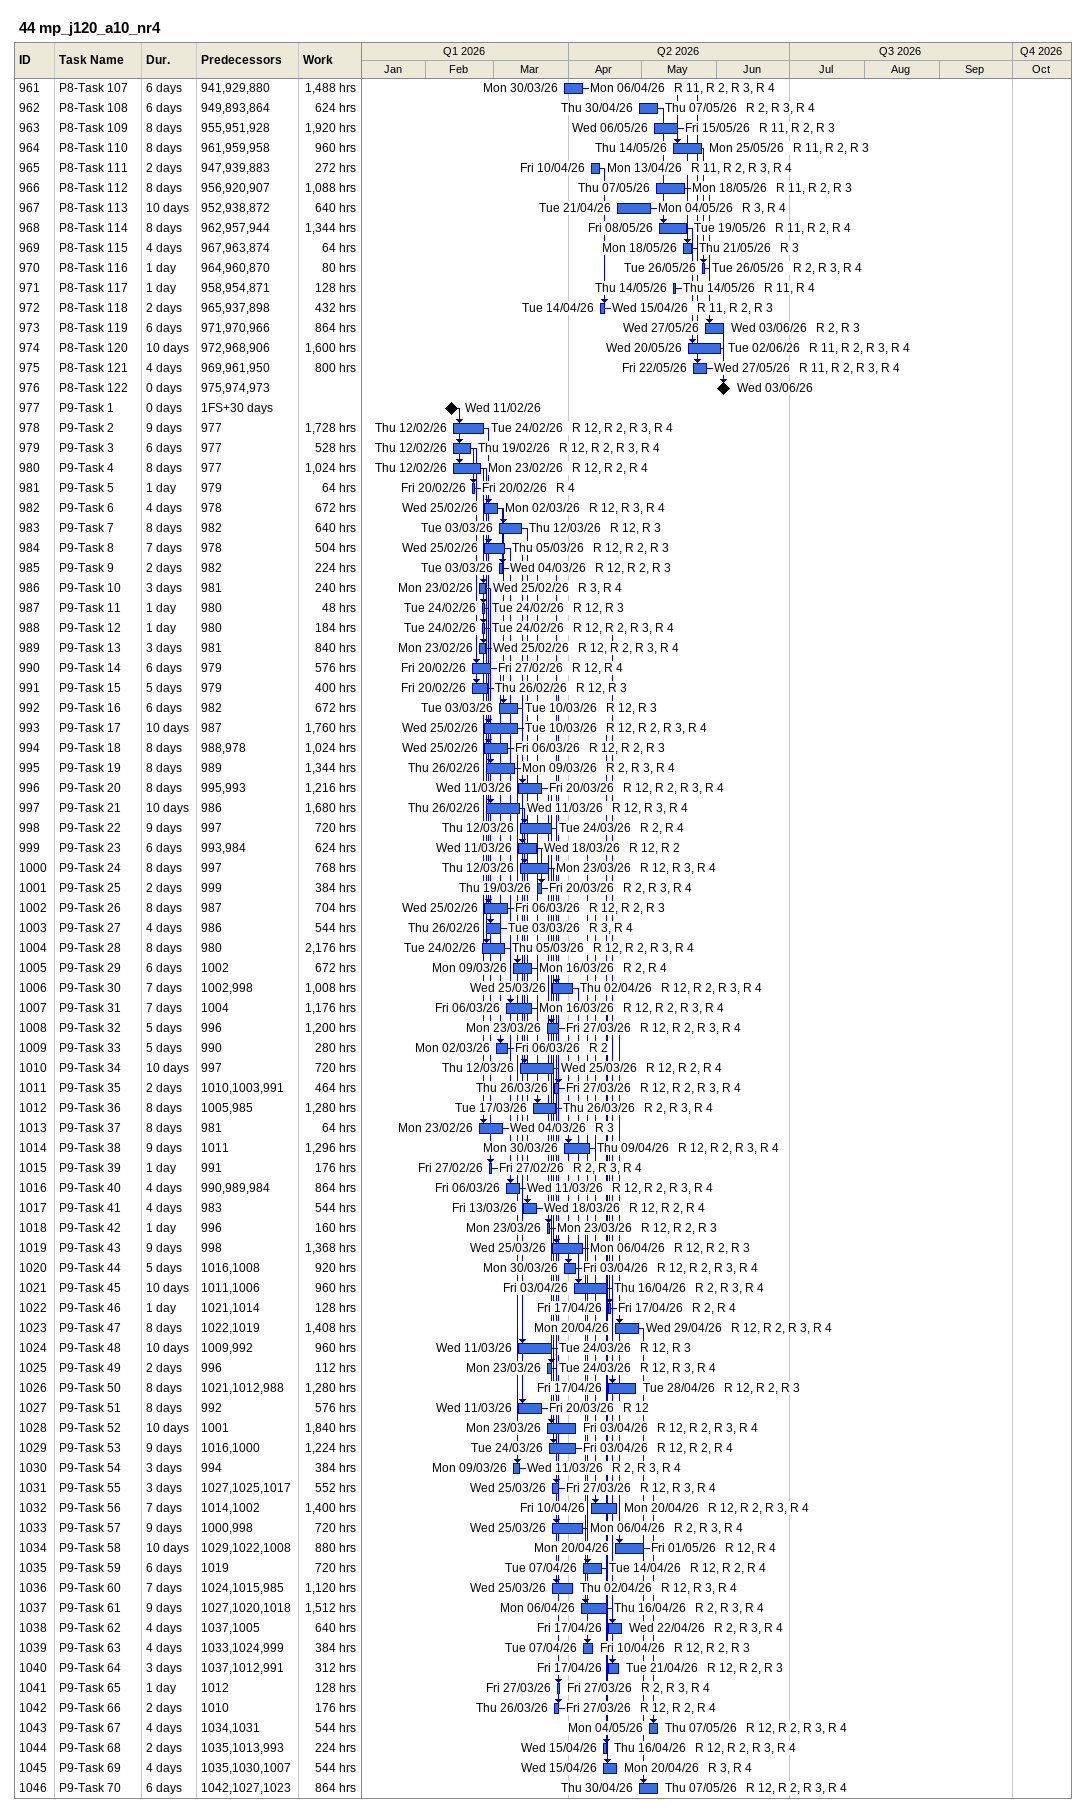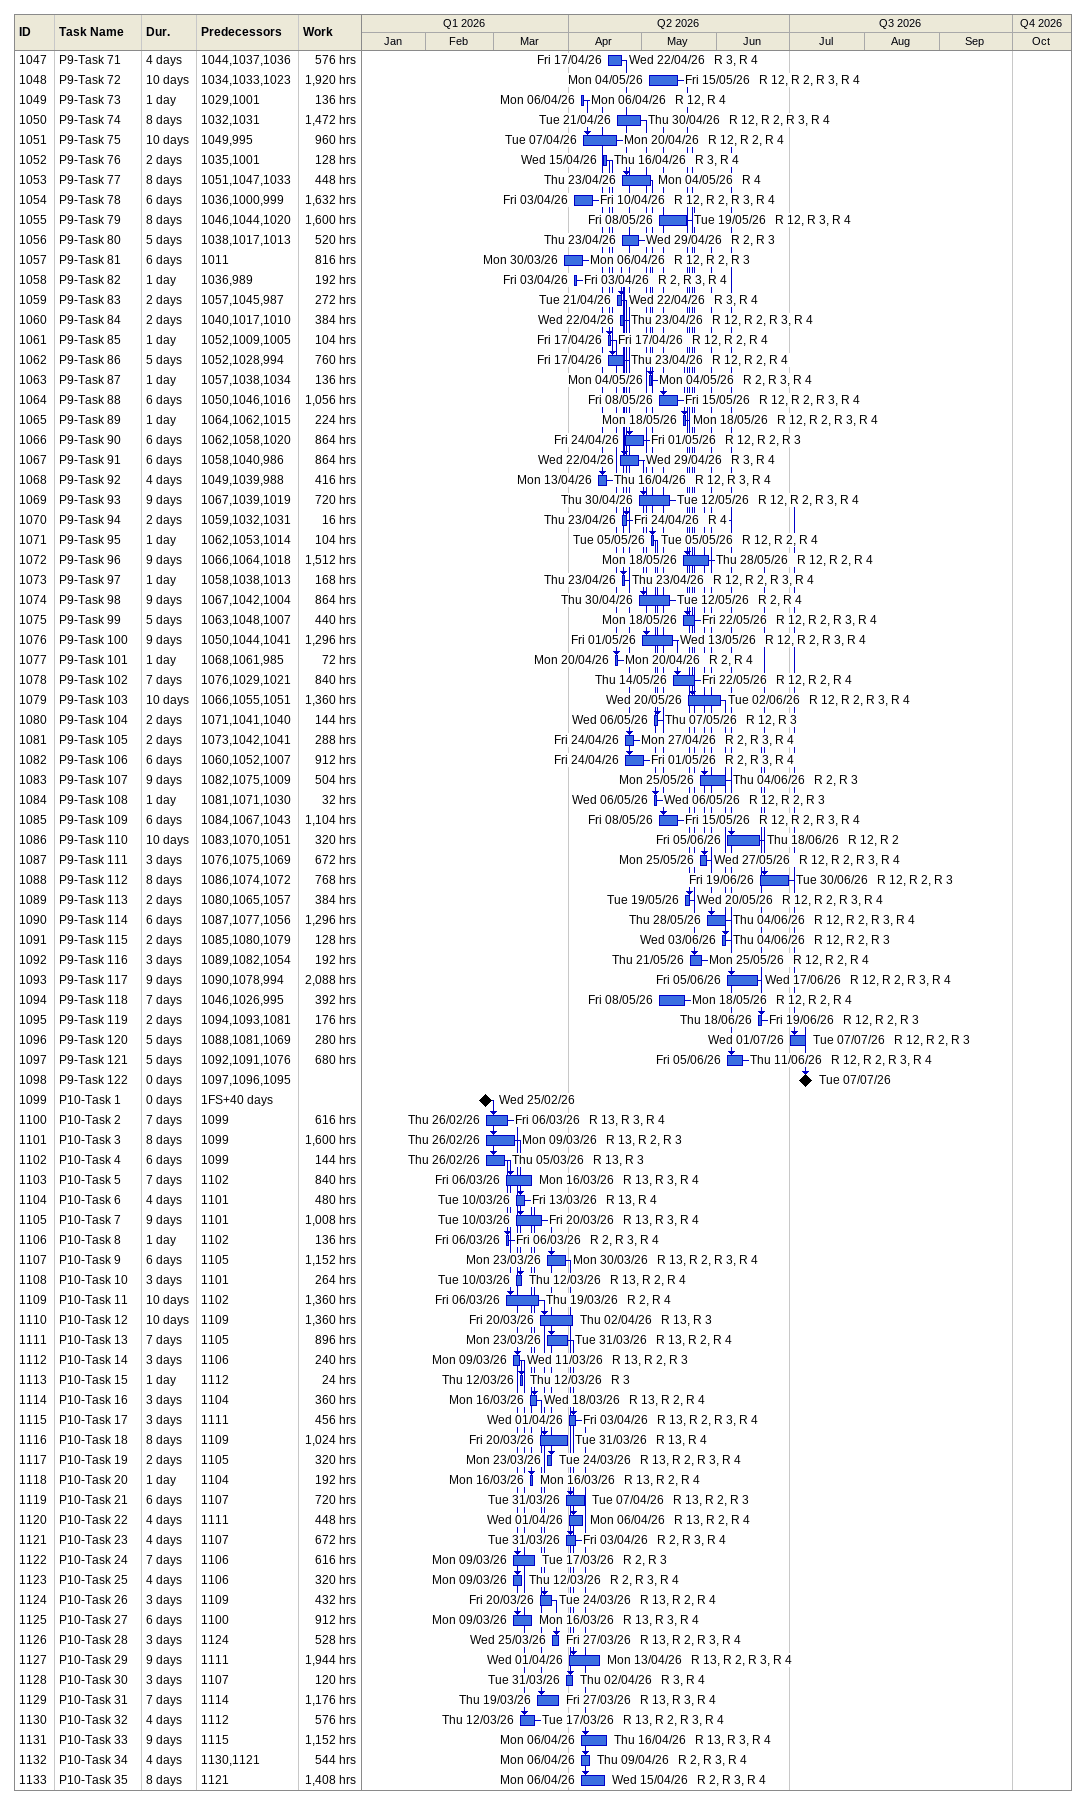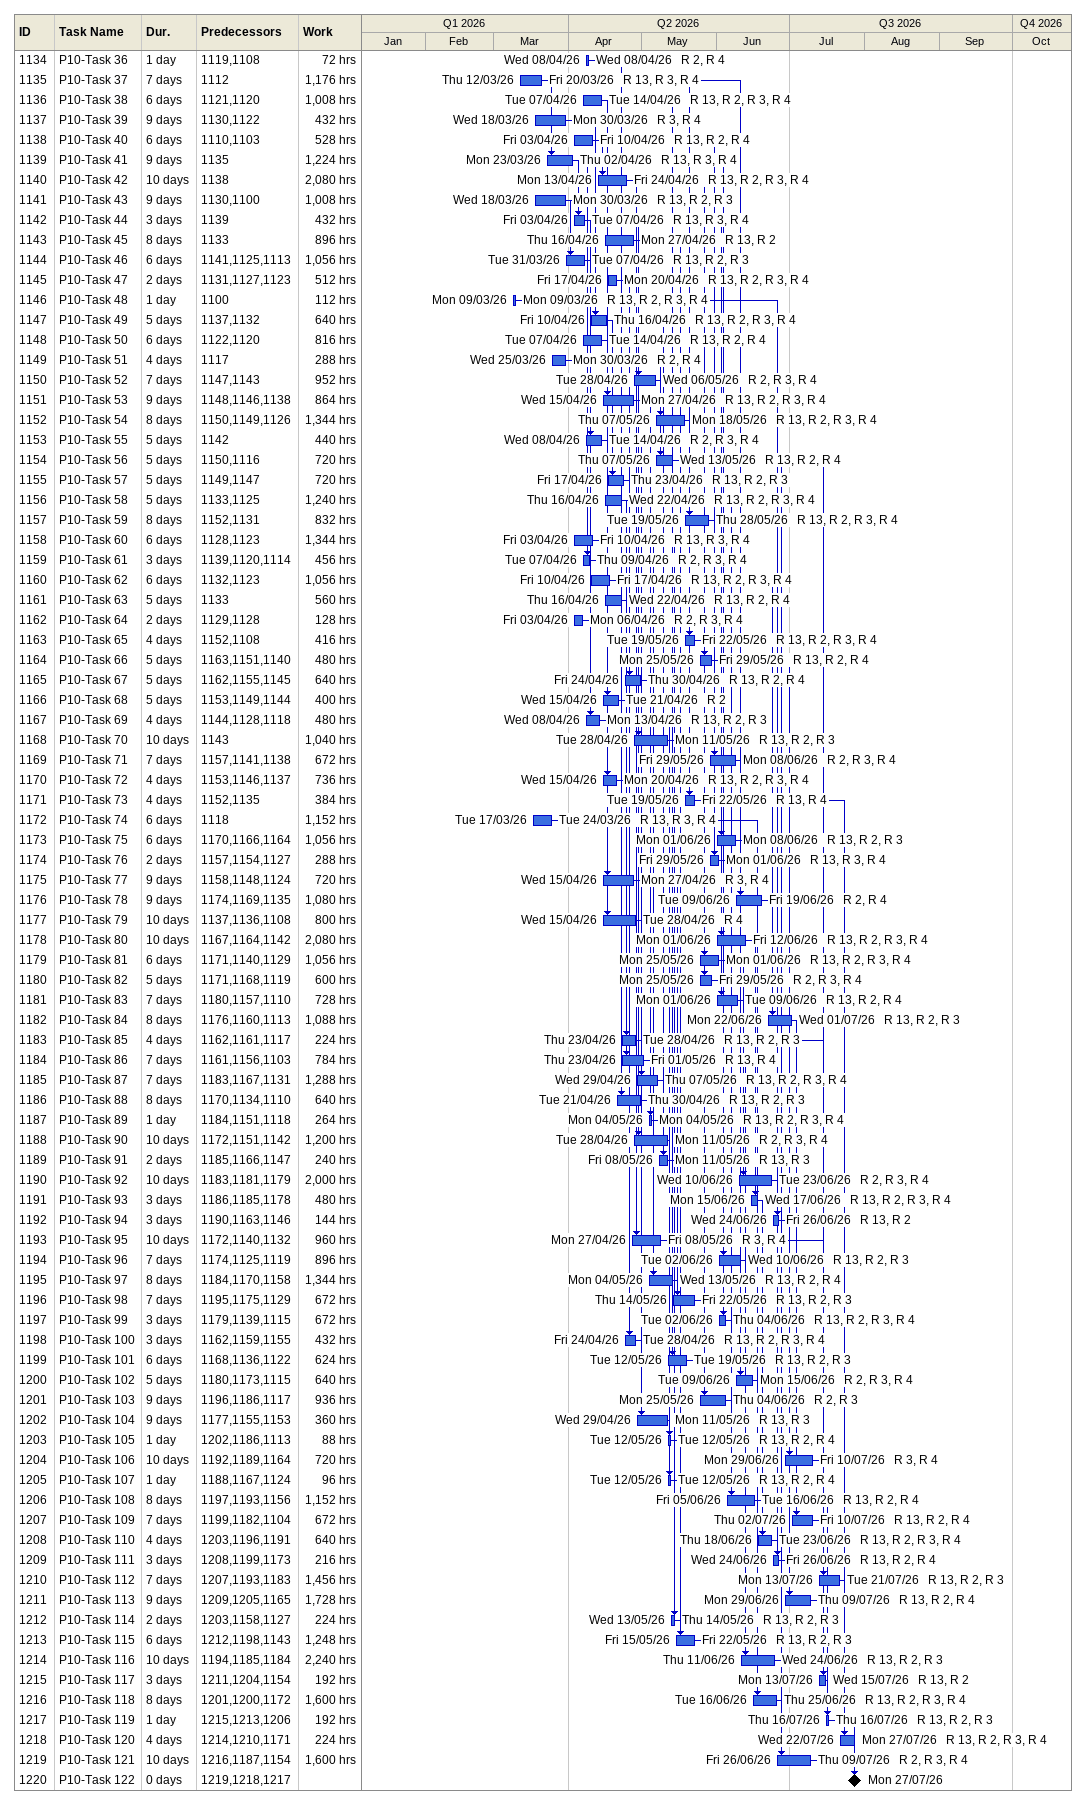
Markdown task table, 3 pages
44 mp_j120_a10_nr4

| ID | Task | Duration | Start | Finish | Predecessors | Resources | Work (h) |
|---|---|---|---|---|---|---|---|
| 961 | P8-Task 107 | 6d | 2026-03-30 | 2026-04-06 | 941, 929, 880 | R 11, R 2, R 3, R 4 | 1488 |
| 962 | P8-Task 108 | 6d | 2026-04-30 | 2026-05-07 | 949, 893, 864 | R 2, R 3, R 4 | 624 |
| 963 | P8-Task 109 | 8d | 2026-05-06 | 2026-05-15 | 955, 951, 928 | R 11, R 2, R 3 | 1920 |
| 964 | P8-Task 110 | 8d | 2026-05-14 | 2026-05-25 | 961, 959, 958 | R 11, R 2, R 3 | 960 |
| 965 | P8-Task 111 | 2d | 2026-04-10 | 2026-04-13 | 947, 939, 883 | R 11, R 2, R 3, R 4 | 272 |
| 966 | P8-Task 112 | 8d | 2026-05-07 | 2026-05-18 | 956, 920, 907 | R 11, R 2, R 3 | 1088 |
| 967 | P8-Task 113 | 10d | 2026-04-21 | 2026-05-04 | 952, 938, 872 | R 3, R 4 | 640 |
| 968 | P8-Task 114 | 8d | 2026-05-08 | 2026-05-19 | 962, 957, 944 | R 11, R 2, R 4 | 1344 |
| 969 | P8-Task 115 | 4d | 2026-05-18 | 2026-05-21 | 967, 963, 874 | R 3 | 64 |
| 970 | P8-Task 116 | 1d | 2026-05-26 | 2026-05-26 | 964, 960, 870 | R 2, R 3, R 4 | 80 |
| 971 | P8-Task 117 | 1d | 2026-05-14 | 2026-05-14 | 958, 954, 871 | R 11, R 4 | 128 |
| 972 | P8-Task 118 | 2d | 2026-04-14 | 2026-04-15 | 965, 937, 898 | R 11, R 2, R 3 | 432 |
| 973 | P8-Task 119 | 6d | 2026-05-27 | 2026-06-03 | 971, 970, 966 | R 2, R 3 | 864 |
| 974 | P8-Task 120 | 10d | 2026-05-20 | 2026-06-02 | 972, 968, 906 | R 11, R 2, R 3, R 4 | 1600 |
| 975 | P8-Task 121 | 4d | 2026-05-22 | 2026-05-27 | 969, 961, 950 | R 11, R 2, R 3, R 4 | 800 |
| 976 | P8-Task 122 | 0d | 2026-06-03 | 2026-06-03 | 975, 974, 973 |  |  |
| 977 | P9-Task 1 | 0d | 2026-02-11 | 2026-02-11 | 1FS+30d |  |  |
| 978 | P9-Task 2 | 9d | 2026-02-12 | 2026-02-24 | 977 | R 12, R 2, R 3, R 4 | 1728 |
| 979 | P9-Task 3 | 6d | 2026-02-12 | 2026-02-19 | 977 | R 12, R 2, R 3, R 4 | 528 |
| 980 | P9-Task 4 | 8d | 2026-02-12 | 2026-02-23 | 977 | R 12, R 2, R 4 | 1024 |
| 981 | P9-Task 5 | 1d | 2026-02-20 | 2026-02-20 | 979 | R 4 | 64 |
| 982 | P9-Task 6 | 4d | 2026-02-25 | 2026-03-02 | 978 | R 12, R 3, R 4 | 672 |
| 983 | P9-Task 7 | 8d | 2026-03-03 | 2026-03-12 | 982 | R 12, R 3 | 640 |
| 984 | P9-Task 8 | 7d | 2026-02-25 | 2026-03-05 | 978 | R 12, R 2, R 3 | 504 |
| 985 | P9-Task 9 | 2d | 2026-03-03 | 2026-03-04 | 982 | R 12, R 2, R 3 | 224 |
| 986 | P9-Task 10 | 3d | 2026-02-23 | 2026-02-25 | 981 | R 3, R 4 | 240 |
| 987 | P9-Task 11 | 1d | 2026-02-24 | 2026-02-24 | 980 | R 12, R 3 | 48 |
| 988 | P9-Task 12 | 1d | 2026-02-24 | 2026-02-24 | 980 | R 12, R 2, R 3, R 4 | 184 |
| 989 | P9-Task 13 | 3d | 2026-02-23 | 2026-02-25 | 981 | R 12, R 2, R 3, R 4 | 840 |
| 990 | P9-Task 14 | 6d | 2026-02-20 | 2026-02-27 | 979 | R 12, R 4 | 576 |
| 991 | P9-Task 15 | 5d | 2026-02-20 | 2026-02-26 | 979 | R 12, R 3 | 400 |
| 992 | P9-Task 16 | 6d | 2026-03-03 | 2026-03-10 | 982 | R 12, R 3 | 672 |
| 993 | P9-Task 17 | 10d | 2026-02-25 | 2026-03-10 | 987 | R 12, R 2, R 3, R 4 | 1760 |
| 994 | P9-Task 18 | 8d | 2026-02-25 | 2026-03-06 | 988, 978 | R 12, R 2, R 3 | 1024 |
| 995 | P9-Task 19 | 8d | 2026-02-26 | 2026-03-09 | 989 | R 2, R 3, R 4 | 1344 |
| 996 | P9-Task 20 | 8d | 2026-03-11 | 2026-03-20 | 995, 993 | R 12, R 2, R 3, R 4 | 1216 |
| 997 | P9-Task 21 | 10d | 2026-02-26 | 2026-03-11 | 986 | R 12, R 3, R 4 | 1680 |
| 998 | P9-Task 22 | 9d | 2026-03-12 | 2026-03-24 | 997 | R 2, R 4 | 720 |
| 999 | P9-Task 23 | 6d | 2026-03-11 | 2026-03-18 | 993, 984 | R 12, R 2 | 624 |
| 1000 | P9-Task 24 | 8d | 2026-03-12 | 2026-03-23 | 997 | R 12, R 3, R 4 | 768 |
| 1001 | P9-Task 25 | 2d | 2026-03-19 | 2026-03-20 | 999 | R 2, R 3, R 4 | 384 |
| 1002 | P9-Task 26 | 8d | 2026-02-25 | 2026-03-06 | 987 | R 12, R 2, R 3 | 704 |
| 1003 | P9-Task 27 | 4d | 2026-02-26 | 2026-03-03 | 986 | R 3, R 4 | 544 |
| 1004 | P9-Task 28 | 8d | 2026-02-24 | 2026-03-05 | 980 | R 12, R 2, R 3, R 4 | 2176 |
| 1005 | P9-Task 29 | 6d | 2026-03-09 | 2026-03-16 | 1002 | R 2, R 4 | 672 |
| 1006 | P9-Task 30 | 7d | 2026-03-25 | 2026-04-02 | 1002, 998 | R 12, R 2, R 3, R 4 | 1008 |
| 1007 | P9-Task 31 | 7d | 2026-03-06 | 2026-03-16 | 1004 | R 12, R 2, R 3, R 4 | 1176 |
| 1008 | P9-Task 32 | 5d | 2026-03-23 | 2026-03-27 | 996 | R 12, R 2, R 3, R 4 | 1200 |
| 1009 | P9-Task 33 | 5d | 2026-03-02 | 2026-03-06 | 990 | R 2 | 280 |
| 1010 | P9-Task 34 | 10d | 2026-03-12 | 2026-03-25 | 997 | R 12, R 2, R 4 | 720 |
| 1011 | P9-Task 35 | 2d | 2026-03-26 | 2026-03-27 | 1010, 1003, 991 | R 12, R 2, R 3, R 4 | 464 |
| 1012 | P9-Task 36 | 8d | 2026-03-17 | 2026-03-26 | 1005, 985 | R 2, R 3, R 4 | 1280 |
| 1013 | P9-Task 37 | 8d | 2026-02-23 | 2026-03-04 | 981 | R 3 | 64 |
| 1014 | P9-Task 38 | 9d | 2026-03-30 | 2026-04-09 | 1011 | R 12, R 2, R 3, R 4 | 1296 |
| 1015 | P9-Task 39 | 1d | 2026-02-27 | 2026-02-27 | 991 | R 2, R 3, R 4 | 176 |
| 1016 | P9-Task 40 | 4d | 2026-03-06 | 2026-03-11 | 990, 989, 984 | R 12, R 2, R 3, R 4 | 864 |
| 1017 | P9-Task 41 | 4d | 2026-03-13 | 2026-03-18 | 983 | R 12, R 2, R 4 | 544 |
| 1018 | P9-Task 42 | 1d | 2026-03-23 | 2026-03-23 | 996 | R 12, R 2, R 3 | 160 |
| 1019 | P9-Task 43 | 9d | 2026-03-25 | 2026-04-06 | 998 | R 12, R 2, R 3 | 1368 |
| 1020 | P9-Task 44 | 5d | 2026-03-30 | 2026-04-03 | 1016, 1008 | R 12, R 2, R 3, R 4 | 920 |
| 1021 | P9-Task 45 | 10d | 2026-04-03 | 2026-04-16 | 1011, 1006 | R 2, R 3, R 4 | 960 |
| 1022 | P9-Task 46 | 1d | 2026-04-17 | 2026-04-17 | 1021, 1014 | R 2, R 4 | 128 |
| 1023 | P9-Task 47 | 8d | 2026-04-20 | 2026-04-29 | 1022, 1019 | R 12, R 2, R 3, R 4 | 1408 |
| 1024 | P9-Task 48 | 10d | 2026-03-11 | 2026-03-24 | 1009, 992 | R 12, R 3 | 960 |
| 1025 | P9-Task 49 | 2d | 2026-03-23 | 2026-03-24 | 996 | R 12, R 3, R 4 | 112 |
| 1026 | P9-Task 50 | 8d | 2026-04-17 | 2026-04-28 | 1021, 1012, 988 | R 12, R 2, R 3 | 1280 |
| 1027 | P9-Task 51 | 8d | 2026-03-11 | 2026-03-20 | 992 | R 12 | 576 |
| 1028 | P9-Task 52 | 10d | 2026-03-23 | 2026-04-03 | 1001 | R 12, R 2, R 3, R 4 | 1840 |
| 1029 | P9-Task 53 | 9d | 2026-03-24 | 2026-04-03 | 1016, 1000 | R 12, R 2, R 4 | 1224 |
| 1030 | P9-Task 54 | 3d | 2026-03-09 | 2026-03-11 | 994 | R 2, R 3, R 4 | 384 |
| 1031 | P9-Task 55 | 3d | 2026-03-25 | 2026-03-27 | 1027, 1025, 1017 | R 12, R 3, R 4 | 552 |
| 1032 | P9-Task 56 | 7d | 2026-04-10 | 2026-04-20 | 1014, 1002 | R 12, R 2, R 3, R 4 | 1400 |
| 1033 | P9-Task 57 | 9d | 2026-03-25 | 2026-04-06 | 1000, 998 | R 2, R 3, R 4 | 720 |
| 1034 | P9-Task 58 | 10d | 2026-04-20 | 2026-05-01 | 1029, 1022, 1008 | R 12, R 4 | 880 |
| 1035 | P9-Task 59 | 6d | 2026-04-07 | 2026-04-14 | 1019 | R 12, R 2, R 4 | 720 |
| 1036 | P9-Task 60 | 7d | 2026-03-25 | 2026-04-02 | 1024, 1015, 985 | R 12, R 3, R 4 | 1120 |
| 1037 | P9-Task 61 | 9d | 2026-04-06 | 2026-04-16 | 1027, 1020, 1018 | R 2, R 3, R 4 | 1512 |
| 1038 | P9-Task 62 | 4d | 2026-04-17 | 2026-04-22 | 1037, 1005 | R 2, R 3, R 4 | 640 |
| 1039 | P9-Task 63 | 4d | 2026-04-07 | 2026-04-10 | 1033, 1024, 999 | R 12, R 2, R 3 | 384 |
| 1040 | P9-Task 64 | 3d | 2026-04-17 | 2026-04-21 | 1037, 1012, 991 | R 12, R 2, R 3 | 312 |
| 1041 | P9-Task 65 | 1d | 2026-03-27 | 2026-03-27 | 1012 | R 2, R 3, R 4 | 128 |
| 1042 | P9-Task 66 | 2d | 2026-03-26 | 2026-03-27 | 1010 | R 12, R 2, R 4 | 176 |
| 1043 | P9-Task 67 | 4d | 2026-05-04 | 2026-05-07 | 1034, 1031 | R 12, R 2, R 3, R 4 | 544 |
| 1044 | P9-Task 68 | 2d | 2026-04-15 | 2026-04-16 | 1035, 1013, 993 | R 12, R 2, R 3, R 4 | 224 |
| 1045 | P9-Task 69 | 4d | 2026-04-15 | 2026-04-20 | 1035, 1030, 1007 | R 3, R 4 | 544 |
| 1046 | P9-Task 70 | 6d | 2026-04-30 | 2026-05-07 | 1042, 1027, 1023 | R 12, R 2, R 3, R 4 | 864 |
| 1047 | P9-Task 71 | 4d | 2026-04-17 | 2026-04-22 | 1044, 1037, 1036 | R 3, R 4 | 576 |
| 1048 | P9-Task 72 | 10d | 2026-05-04 | 2026-05-15 | 1034, 1033, 1023 | R 12, R 2, R 3, R 4 | 1920 |
| 1049 | P9-Task 73 | 1d | 2026-04-06 | 2026-04-06 | 1029, 1001 | R 12, R 4 | 136 |
| 1050 | P9-Task 74 | 8d | 2026-04-21 | 2026-04-30 | 1032, 1031 | R 12, R 2, R 3, R 4 | 1472 |
| 1051 | P9-Task 75 | 10d | 2026-04-07 | 2026-04-20 | 1049, 995 | R 12, R 2, R 4 | 960 |
| 1052 | P9-Task 76 | 2d | 2026-04-15 | 2026-04-16 | 1035, 1001 | R 3, R 4 | 128 |
| 1053 | P9-Task 77 | 8d | 2026-04-23 | 2026-05-04 | 1051, 1047, 1033 | R 4 | 448 |
| 1054 | P9-Task 78 | 6d | 2026-04-03 | 2026-04-10 | 1036, 1000, 999 | R 12, R 2, R 3, R 4 | 1632 |
| 1055 | P9-Task 79 | 8d | 2026-05-08 | 2026-05-19 | 1046, 1044, 1020 | R 12, R 3, R 4 | 1600 |
| 1056 | P9-Task 80 | 5d | 2026-04-23 | 2026-04-29 | 1038, 1017, 1013 | R 2, R 3 | 520 |
| 1057 | P9-Task 81 | 6d | 2026-03-30 | 2026-04-06 | 1011 | R 12, R 2, R 3 | 816 |
| 1058 | P9-Task 82 | 1d | 2026-04-03 | 2026-04-03 | 1036, 989 | R 2, R 3, R 4 | 192 |
| 1059 | P9-Task 83 | 2d | 2026-04-21 | 2026-04-22 | 1057, 1045, 987 | R 3, R 4 | 272 |
| 1060 | P9-Task 84 | 2d | 2026-04-22 | 2026-04-23 | 1040, 1017, 1010 | R 12, R 2, R 3, R 4 | 384 |
| 1061 | P9-Task 85 | 1d | 2026-04-17 | 2026-04-17 | 1052, 1009, 1005 | R 12, R 2, R 4 | 104 |
| 1062 | P9-Task 86 | 5d | 2026-04-17 | 2026-04-23 | 1052, 1028, 994 | R 12, R 2, R 4 | 760 |
| 1063 | P9-Task 87 | 1d | 2026-05-04 | 2026-05-04 | 1057, 1038, 1034 | R 2, R 3, R 4 | 136 |
| 1064 | P9-Task 88 | 6d | 2026-05-08 | 2026-05-15 | 1050, 1046, 1016 | R 12, R 2, R 3, R 4 | 1056 |
| 1065 | P9-Task 89 | 1d | 2026-05-18 | 2026-05-18 | 1064, 1062, 1015 | R 12, R 2, R 3, R 4 | 224 |
| 1066 | P9-Task 90 | 6d | 2026-04-24 | 2026-05-01 | 1062, 1058, 1020 | R 12, R 2, R 3 | 864 |
| 1067 | P9-Task 91 | 6d | 2026-04-22 | 2026-04-29 | 1058, 1040, 986 | R 3, R 4 | 864 |
| 1068 | P9-Task 92 | 4d | 2026-04-13 | 2026-04-16 | 1049, 1039, 988 | R 12, R 3, R 4 | 416 |
| 1069 | P9-Task 93 | 9d | 2026-04-30 | 2026-05-12 | 1067, 1039, 1019 | R 12, R 2, R 3, R 4 | 720 |
| 1070 | P9-Task 94 | 2d | 2026-04-23 | 2026-04-24 | 1059, 1032, 1031 | R 4 | 16 |
| 1071 | P9-Task 95 | 1d | 2026-05-05 | 2026-05-05 | 1062, 1053, 1014 | R 12, R 2, R 4 | 104 |
| 1072 | P9-Task 96 | 9d | 2026-05-18 | 2026-05-28 | 1066, 1064, 1018 | R 12, R 2, R 4 | 1512 |
| 1073 | P9-Task 97 | 1d | 2026-04-23 | 2026-04-23 | 1058, 1038, 1013 | R 12, R 2, R 3, R 4 | 168 |
| 1074 | P9-Task 98 | 9d | 2026-04-30 | 2026-05-12 | 1067, 1042, 1004 | R 2, R 4 | 864 |
| 1075 | P9-Task 99 | 5d | 2026-05-18 | 2026-05-22 | 1063, 1048, 1007 | R 12, R 2, R 3, R 4 | 440 |
| 1076 | P9-Task 100 | 9d | 2026-05-01 | 2026-05-13 | 1050, 1044, 1041 | R 12, R 2, R 3, R 4 | 1296 |
| 1077 | P9-Task 101 | 1d | 2026-04-20 | 2026-04-20 | 1068, 1061, 985 | R 2, R 4 | 72 |
| 1078 | P9-Task 102 | 7d | 2026-05-14 | 2026-05-22 | 1076, 1029, 1021 | R 12, R 2, R 4 | 840 |
| 1079 | P9-Task 103 | 10d | 2026-05-20 | 2026-06-02 | 1066, 1055, 1051 | R 12, R 2, R 3, R 4 | 1360 |
| 1080 | P9-Task 104 | 2d | 2026-05-06 | 2026-05-07 | 1071, 1041, 1040 | R 12, R 3 | 144 |
| 1081 | P9-Task 105 | 2d | 2026-04-24 | 2026-04-27 | 1073, 1042, 1041 | R 2, R 3, R 4 | 288 |
| 1082 | P9-Task 106 | 6d | 2026-04-24 | 2026-05-01 | 1060, 1052, 1007 | R 2, R 3, R 4 | 912 |
| 1083 | P9-Task 107 | 9d | 2026-05-25 | 2026-06-04 | 1082, 1075, 1009 | R 2, R 3 | 504 |
| 1084 | P9-Task 108 | 1d | 2026-05-06 | 2026-05-06 | 1081, 1071, 1030 | R 12, R 2, R 3 | 32 |
| 1085 | P9-Task 109 | 6d | 2026-05-08 | 2026-05-15 | 1084, 1067, 1043 | R 12, R 2, R 3, R 4 | 1104 |
| 1086 | P9-Task 110 | 10d | 2026-06-05 | 2026-06-18 | 1083, 1070, 1051 | R 12, R 2 | 320 |
| 1087 | P9-Task 111 | 3d | 2026-05-25 | 2026-05-27 | 1076, 1075, 1069 | R 12, R 2, R 3, R 4 | 672 |
| 1088 | P9-Task 112 | 8d | 2026-06-19 | 2026-06-30 | 1086, 1074, 1072 | R 12, R 2, R 3 | 768 |
| 1089 | P9-Task 113 | 2d | 2026-05-19 | 2026-05-20 | 1080, 1065, 1057 | R 12, R 2, R 3, R 4 | 384 |
| 1090 | P9-Task 114 | 6d | 2026-05-28 | 2026-06-04 | 1087, 1077, 1056 | R 12, R 2, R 3, R 4 | 1296 |
| 1091 | P9-Task 115 | 2d | 2026-06-03 | 2026-06-04 | 1085, 1080, 1079 | R 12, R 2, R 3 | 128 |
| 1092 | P9-Task 116 | 3d | 2026-05-21 | 2026-05-25 | 1089, 1082, 1054 | R 12, R 2, R 4 | 192 |
| 1093 | P9-Task 117 | 9d | 2026-06-05 | 2026-06-17 | 1090, 1078, 994 | R 12, R 2, R 3, R 4 | 2088 |
| 1094 | P9-Task 118 | 7d | 2026-05-08 | 2026-05-18 | 1046, 1026, 995 | R 12, R 2, R 4 | 392 |
| 1095 | P9-Task 119 | 2d | 2026-06-18 | 2026-06-19 | 1094, 1093, 1081 | R 12, R 2, R 3 | 176 |
| 1096 | P9-Task 120 | 5d | 2026-07-01 | 2026-07-07 | 1088, 1081, 1069 | R 12, R 2, R 3 | 280 |
| 1097 | P9-Task 121 | 5d | 2026-06-05 | 2026-06-11 | 1092, 1091, 1076 | R 12, R 2, R 3, R 4 | 680 |
| 1098 | P9-Task 122 | 0d | 2026-07-07 | 2026-07-07 | 1097, 1096, 1095 |  |  |
| 1099 | P10-Task 1 | 0d | 2026-02-25 | 2026-02-25 | 1FS+40d |  |  |
| 1100 | P10-Task 2 | 7d | 2026-02-26 | 2026-03-06 | 1099 | R 13, R 3, R 4 | 616 |
| 1101 | P10-Task 3 | 8d | 2026-02-26 | 2026-03-09 | 1099 | R 13, R 2, R 3 | 1600 |
| 1102 | P10-Task 4 | 6d | 2026-02-26 | 2026-03-05 | 1099 | R 13, R 3 | 144 |
| 1103 | P10-Task 5 | 7d | 2026-03-06 | 2026-03-16 | 1102 | R 13, R 3, R 4 | 840 |
| 1104 | P10-Task 6 | 4d | 2026-03-10 | 2026-03-13 | 1101 | R 13, R 4 | 480 |
| 1105 | P10-Task 7 | 9d | 2026-03-10 | 2026-03-20 | 1101 | R 13, R 3, R 4 | 1008 |
| 1106 | P10-Task 8 | 1d | 2026-03-06 | 2026-03-06 | 1102 | R 2, R 3, R 4 | 136 |
| 1107 | P10-Task 9 | 6d | 2026-03-23 | 2026-03-30 | 1105 | R 13, R 2, R 3, R 4 | 1152 |
| 1108 | P10-Task 10 | 3d | 2026-03-10 | 2026-03-12 | 1101 | R 13, R 2, R 4 | 264 |
| 1109 | P10-Task 11 | 10d | 2026-03-06 | 2026-03-19 | 1102 | R 2, R 4 | 1360 |
| 1110 | P10-Task 12 | 10d | 2026-03-20 | 2026-04-02 | 1109 | R 13, R 3 | 1360 |
| 1111 | P10-Task 13 | 7d | 2026-03-23 | 2026-03-31 | 1105 | R 13, R 2, R 4 | 896 |
| 1112 | P10-Task 14 | 3d | 2026-03-09 | 2026-03-11 | 1106 | R 13, R 2, R 3 | 240 |
| 1113 | P10-Task 15 | 1d | 2026-03-12 | 2026-03-12 | 1112 | R 3 | 24 |
| 1114 | P10-Task 16 | 3d | 2026-03-16 | 2026-03-18 | 1104 | R 13, R 2, R 4 | 360 |
| 1115 | P10-Task 17 | 3d | 2026-04-01 | 2026-04-03 | 1111 | R 13, R 2, R 3, R 4 | 456 |
| 1116 | P10-Task 18 | 8d | 2026-03-20 | 2026-03-31 | 1109 | R 13, R 4 | 1024 |
| 1117 | P10-Task 19 | 2d | 2026-03-23 | 2026-03-24 | 1105 | R 13, R 2, R 3, R 4 | 320 |
| 1118 | P10-Task 20 | 1d | 2026-03-16 | 2026-03-16 | 1104 | R 13, R 2, R 4 | 192 |
| 1119 | P10-Task 21 | 6d | 2026-03-31 | 2026-04-07 | 1107 | R 13, R 2, R 3 | 720 |
| 1120 | P10-Task 22 | 4d | 2026-04-01 | 2026-04-06 | 1111 | R 13, R 2, R 4 | 448 |
| 1121 | P10-Task 23 | 4d | 2026-03-31 | 2026-04-03 | 1107 | R 2, R 3, R 4 | 672 |
| 1122 | P10-Task 24 | 7d | 2026-03-09 | 2026-03-17 | 1106 | R 2, R 3 | 616 |
| 1123 | P10-Task 25 | 4d | 2026-03-09 | 2026-03-12 | 1106 | R 2, R 3, R 4 | 320 |
| 1124 | P10-Task 26 | 3d | 2026-03-20 | 2026-03-24 | 1109 | R 13, R 2, R 4 | 432 |
| 1125 | P10-Task 27 | 6d | 2026-03-09 | 2026-03-16 | 1100 | R 13, R 3, R 4 | 912 |
| 1126 | P10-Task 28 | 3d | 2026-03-25 | 2026-03-27 | 1124 | R 13, R 2, R 3, R 4 | 528 |
| 1127 | P10-Task 29 | 9d | 2026-04-01 | 2026-04-13 | 1111 | R 13, R 2, R 3, R 4 | 1944 |
| 1128 | P10-Task 30 | 3d | 2026-03-31 | 2026-04-02 | 1107 | R 3, R 4 | 120 |
| 1129 | P10-Task 31 | 7d | 2026-03-19 | 2026-03-27 | 1114 | R 13, R 3, R 4 | 1176 |
| 1130 | P10-Task 32 | 4d | 2026-03-12 | 2026-03-17 | 1112 | R 13, R 2, R 3, R 4 | 576 |
| 1131 | P10-Task 33 | 9d | 2026-04-06 | 2026-04-16 | 1115 | R 13, R 3, R 4 | 1152 |
| 1132 | P10-Task 34 | 4d | 2026-04-06 | 2026-04-09 | 1130, 1121 | R 2, R 3, R 4 | 544 |
| 1133 | P10-Task 35 | 8d | 2026-04-06 | 2026-04-15 | 1121 | R 2, R 3, R 4 | 1408 |
| 1134 | P10-Task 36 | 1d | 2026-04-08 | 2026-04-08 | 1119, 1108 | R 2, R 4 | 72 |
| 1135 | P10-Task 37 | 7d | 2026-03-12 | 2026-03-20 | 1112 | R 13, R 3, R 4 | 1176 |
| 1136 | P10-Task 38 | 6d | 2026-04-07 | 2026-04-14 | 1121, 1120 | R 13, R 2, R 3, R 4 | 1008 |
| 1137 | P10-Task 39 | 9d | 2026-03-18 | 2026-03-30 | 1130, 1122 | R 3, R 4 | 432 |
| 1138 | P10-Task 40 | 6d | 2026-04-03 | 2026-04-10 | 1110, 1103 | R 13, R 2, R 4 | 528 |
| 1139 | P10-Task 41 | 9d | 2026-03-23 | 2026-04-02 | 1135 | R 13, R 3, R 4 | 1224 |
| 1140 | P10-Task 42 | 10d | 2026-04-13 | 2026-04-24 | 1138 | R 13, R 2, R 3, R 4 | 2080 |
| 1141 | P10-Task 43 | 9d | 2026-03-18 | 2026-03-30 | 1130, 1100 | R 13, R 2, R 3 | 1008 |
| 1142 | P10-Task 44 | 3d | 2026-04-03 | 2026-04-07 | 1139 | R 13, R 3, R 4 | 432 |
| 1143 | P10-Task 45 | 8d | 2026-04-16 | 2026-04-27 | 1133 | R 13, R 2 | 896 |
| 1144 | P10-Task 46 | 6d | 2026-03-31 | 2026-04-07 | 1141, 1125, 1113 | R 13, R 2, R 3 | 1056 |
| 1145 | P10-Task 47 | 2d | 2026-04-17 | 2026-04-20 | 1131, 1127, 1123 | R 13, R 2, R 3, R 4 | 512 |
| 1146 | P10-Task 48 | 1d | 2026-03-09 | 2026-03-09 | 1100 | R 13, R 2, R 3, R 4 | 112 |
| 1147 | P10-Task 49 | 5d | 2026-04-10 | 2026-04-16 | 1137, 1132 | R 13, R 2, R 3, R 4 | 640 |
| 1148 | P10-Task 50 | 6d | 2026-04-07 | 2026-04-14 | 1122, 1120 | R 13, R 2, R 4 | 816 |
| 1149 | P10-Task 51 | 4d | 2026-03-25 | 2026-03-30 | 1117 | R 2, R 4 | 288 |
| 1150 | P10-Task 52 | 7d | 2026-04-28 | 2026-05-06 | 1147, 1143 | R 2, R 3, R 4 | 952 |
| 1151 | P10-Task 53 | 9d | 2026-04-15 | 2026-04-27 | 1148, 1146, 1138 | R 13, R 2, R 3, R 4 | 864 |
| 1152 | P10-Task 54 | 8d | 2026-05-07 | 2026-05-18 | 1150, 1149, 1126 | R 13, R 2, R 3, R 4 | 1344 |
| 1153 | P10-Task 55 | 5d | 2026-04-08 | 2026-04-14 | 1142 | R 2, R 3, R 4 | 440 |
| 1154 | P10-Task 56 | 5d | 2026-05-07 | 2026-05-13 | 1150, 1116 | R 13, R 2, R 4 | 720 |
| 1155 | P10-Task 57 | 5d | 2026-04-17 | 2026-04-23 | 1149, 1147 | R 13, R 2, R 3 | 720 |
| 1156 | P10-Task 58 | 5d | 2026-04-16 | 2026-04-22 | 1133, 1125 | R 13, R 2, R 3, R 4 | 1240 |
| 1157 | P10-Task 59 | 8d | 2026-05-19 | 2026-05-28 | 1152, 1131 | R 13, R 2, R 3, R 4 | 832 |
| 1158 | P10-Task 60 | 6d | 2026-04-03 | 2026-04-10 | 1128, 1123 | R 13, R 3, R 4 | 1344 |
| 1159 | P10-Task 61 | 3d | 2026-04-07 | 2026-04-09 | 1139, 1120, 1114 | R 2, R 3, R 4 | 456 |
| 1160 | P10-Task 62 | 6d | 2026-04-10 | 2026-04-17 | 1132, 1123 | R 13, R 2, R 3, R 4 | 1056 |
| 1161 | P10-Task 63 | 5d | 2026-04-16 | 2026-04-22 | 1133 | R 13, R 2, R 4 | 560 |
| 1162 | P10-Task 64 | 2d | 2026-04-03 | 2026-04-06 | 1129, 1128 | R 2, R 3, R 4 | 128 |
| 1163 | P10-Task 65 | 4d | 2026-05-19 | 2026-05-22 | 1152, 1108 | R 13, R 2, R 3, R 4 | 416 |
| 1164 | P10-Task 66 | 5d | 2026-05-25 | 2026-05-29 | 1163, 1151, 1140 | R 13, R 2, R 4 | 480 |
| 1165 | P10-Task 67 | 5d | 2026-04-24 | 2026-04-30 | 1162, 1155, 1145 | R 13, R 2, R 4 | 640 |
| 1166 | P10-Task 68 | 5d | 2026-04-15 | 2026-04-21 | 1153, 1149, 1144 | R 2 | 400 |
| 1167 | P10-Task 69 | 4d | 2026-04-08 | 2026-04-13 | 1144, 1128, 1118 | R 13, R 2, R 3 | 480 |
| 1168 | P10-Task 70 | 10d | 2026-04-28 | 2026-05-11 | 1143 | R 13, R 2, R 3 | 1040 |
| 1169 | P10-Task 71 | 7d | 2026-05-29 | 2026-06-08 | 1157, 1141, 1138 | R 2, R 3, R 4 | 672 |
| 1170 | P10-Task 72 | 4d | 2026-04-15 | 2026-04-20 | 1153, 1146, 1137 | R 13, R 2, R 3, R 4 | 736 |
| 1171 | P10-Task 73 | 4d | 2026-05-19 | 2026-05-22 | 1152, 1135 | R 13, R 4 | 384 |
| 1172 | P10-Task 74 | 6d | 2026-03-17 | 2026-03-24 | 1118 | R 13, R 3, R 4 | 1152 |
| 1173 | P10-Task 75 | 6d | 2026-06-01 | 2026-06-08 | 1170, 1166, 1164 | R 13, R 2, R 3 | 1056 |
| 1174 | P10-Task 76 | 2d | 2026-05-29 | 2026-06-01 | 1157, 1154, 1127 | R 13, R 3, R 4 | 288 |
| 1175 | P10-Task 77 | 9d | 2026-04-15 | 2026-04-27 | 1158, 1148, 1124 | R 3, R 4 | 720 |
| 1176 | P10-Task 78 | 9d | 2026-06-09 | 2026-06-19 | 1174, 1169, 1135 | R 2, R 4 | 1080 |
| 1177 | P10-Task 79 | 10d | 2026-04-15 | 2026-04-28 | 1137, 1136, 1108 | R 4 | 800 |
| 1178 | P10-Task 80 | 10d | 2026-06-01 | 2026-06-12 | 1167, 1164, 1142 | R 13, R 2, R 3, R 4 | 2080 |
| 1179 | P10-Task 81 | 6d | 2026-05-25 | 2026-06-01 | 1171, 1140, 1129 | R 13, R 2, R 3, R 4 | 1056 |
| 1180 | P10-Task 82 | 5d | 2026-05-25 | 2026-05-29 | 1171, 1168, 1119 | R 2, R 3, R 4 | 600 |
| 1181 | P10-Task 83 | 7d | 2026-06-01 | 2026-06-09 | 1180, 1157, 1110 | R 13, R 2, R 4 | 728 |
| 1182 | P10-Task 84 | 8d | 2026-06-22 | 2026-07-01 | 1176, 1160, 1113 | R 13, R 2, R 3 | 1088 |
| 1183 | P10-Task 85 | 4d | 2026-04-23 | 2026-04-28 | 1162, 1161, 1117 | R 13, R 2, R 3 | 224 |
| 1184 | P10-Task 86 | 7d | 2026-04-23 | 2026-05-01 | 1161, 1156, 1103 | R 13, R 4 | 784 |
| 1185 | P10-Task 87 | 7d | 2026-04-29 | 2026-05-07 | 1183, 1167, 1131 | R 13, R 2, R 3, R 4 | 1288 |
| 1186 | P10-Task 88 | 8d | 2026-04-21 | 2026-04-30 | 1170, 1134, 1110 | R 13, R 2, R 3 | 640 |
| 1187 | P10-Task 89 | 1d | 2026-05-04 | 2026-05-04 | 1184, 1151, 1118 | R 13, R 2, R 3, R 4 | 264 |
| 1188 | P10-Task 90 | 10d | 2026-04-28 | 2026-05-11 | 1172, 1151, 1142 | R 2, R 3, R 4 | 1200 |
| 1189 | P10-Task 91 | 2d | 2026-05-08 | 2026-05-11 | 1185, 1166, 1147 | R 13, R 3 | 240 |
| 1190 | P10-Task 92 | 10d | 2026-06-10 | 2026-06-23 | 1183, 1181, 1179 | R 2, R 3, R 4 | 2000 |
| 1191 | P10-Task 93 | 3d | 2026-06-15 | 2026-06-17 | 1186, 1185, 1178 | R 13, R 2, R 3, R 4 | 480 |
| 1192 | P10-Task 94 | 3d | 2026-06-24 | 2026-06-26 | 1190, 1163, 1146 | R 13, R 2 | 144 |
| 1193 | P10-Task 95 | 10d | 2026-04-27 | 2026-05-08 | 1172, 1140, 1132 | R 3, R 4 | 960 |
| 1194 | P10-Task 96 | 7d | 2026-06-02 | 2026-06-10 | 1174, 1125, 1119 | R 13, R 2, R 3 | 896 |
| 1195 | P10-Task 97 | 8d | 2026-05-04 | 2026-05-13 | 1184, 1170, 1158 | R 13, R 2, R 4 | 1344 |
| 1196 | P10-Task 98 | 7d | 2026-05-14 | 2026-05-22 | 1195, 1175, 1129 | R 13, R 2, R 3 | 672 |
| 1197 | P10-Task 99 | 3d | 2026-06-02 | 2026-06-04 | 1179, 1139, 1115 | R 13, R 2, R 3, R 4 | 672 |
| 1198 | P10-Task 100 | 3d | 2026-04-24 | 2026-04-28 | 1162, 1159, 1155 | R 13, R 2, R 3, R 4 | 432 |
| 1199 | P10-Task 101 | 6d | 2026-05-12 | 2026-05-19 | 1168, 1136, 1122 | R 13, R 2, R 3 | 624 |
| 1200 | P10-Task 102 | 5d | 2026-06-09 | 2026-06-15 | 1180, 1173, 1115 | R 2, R 3, R 4 | 640 |
| 1201 | P10-Task 103 | 9d | 2026-05-25 | 2026-06-04 | 1196, 1186, 1117 | R 2, R 3 | 936 |
| 1202 | P10-Task 104 | 9d | 2026-04-29 | 2026-05-11 | 1177, 1155, 1153 | R 13, R 3 | 360 |
| 1203 | P10-Task 105 | 1d | 2026-05-12 | 2026-05-12 | 1202, 1186, 1113 | R 13, R 2, R 4 | 88 |
| 1204 | P10-Task 106 | 10d | 2026-06-29 | 2026-07-10 | 1192, 1189, 1164 | R 3, R 4 | 720 |
| 1205 | P10-Task 107 | 1d | 2026-05-12 | 2026-05-12 | 1188, 1167, 1124 | R 13, R 2, R 4 | 96 |
| 1206 | P10-Task 108 | 8d | 2026-06-05 | 2026-06-16 | 1197, 1193, 1156 | R 13, R 2, R 4 | 1152 |
| 1207 | P10-Task 109 | 7d | 2026-07-02 | 2026-07-10 | 1199, 1182, 1104 | R 13, R 2, R 4 | 672 |
| 1208 | P10-Task 110 | 4d | 2026-06-18 | 2026-06-23 | 1203, 1196, 1191 | R 13, R 2, R 3, R 4 | 640 |
| 1209 | P10-Task 111 | 3d | 2026-06-24 | 2026-06-26 | 1208, 1199, 1173 | R 13, R 2, R 4 | 216 |
| 1210 | P10-Task 112 | 7d | 2026-07-13 | 2026-07-21 | 1207, 1193, 1183 | R 13, R 2, R 3 | 1456 |
| 1211 | P10-Task 113 | 9d | 2026-06-29 | 2026-07-09 | 1209, 1205, 1165 | R 13, R 2, R 4 | 1728 |
| 1212 | P10-Task 114 | 2d | 2026-05-13 | 2026-05-14 | 1203, 1158, 1127 | R 13, R 2, R 3 | 224 |
| 1213 | P10-Task 115 | 6d | 2026-05-15 | 2026-05-22 | 1212, 1198, 1143 | R 13, R 2, R 3 | 1248 |
| 1214 | P10-Task 116 | 10d | 2026-06-11 | 2026-06-24 | 1194, 1185, 1184 | R 13, R 2, R 3 | 2240 |
| 1215 | P10-Task 117 | 3d | 2026-07-13 | 2026-07-15 | 1211, 1204, 1154 | R 13, R 2 | 192 |
| 1216 | P10-Task 118 | 8d | 2026-06-16 | 2026-06-25 | 1201, 1200, 1172 | R 13, R 2, R 3, R 4 | 1600 |
| 1217 | P10-Task 119 | 1d | 2026-07-16 | 2026-07-16 | 1215, 1213, 1206 | R 13, R 2, R 3 | 192 |
| 1218 | P10-Task 120 | 4d | 2026-07-22 | 2026-07-27 | 1214, 1210, 1171 | R 13, R 2, R 3, R 4 | 224 |
| 1219 | P10-Task 121 | 10d | 2026-06-26 | 2026-07-09 | 1216, 1187, 1154 | R 2, R 3, R 4 | 1600 |
| 1220 | P10-Task 122 | 0d | 2026-07-27 | 2026-07-27 | 1219, 1218, 1217 |  |  |
